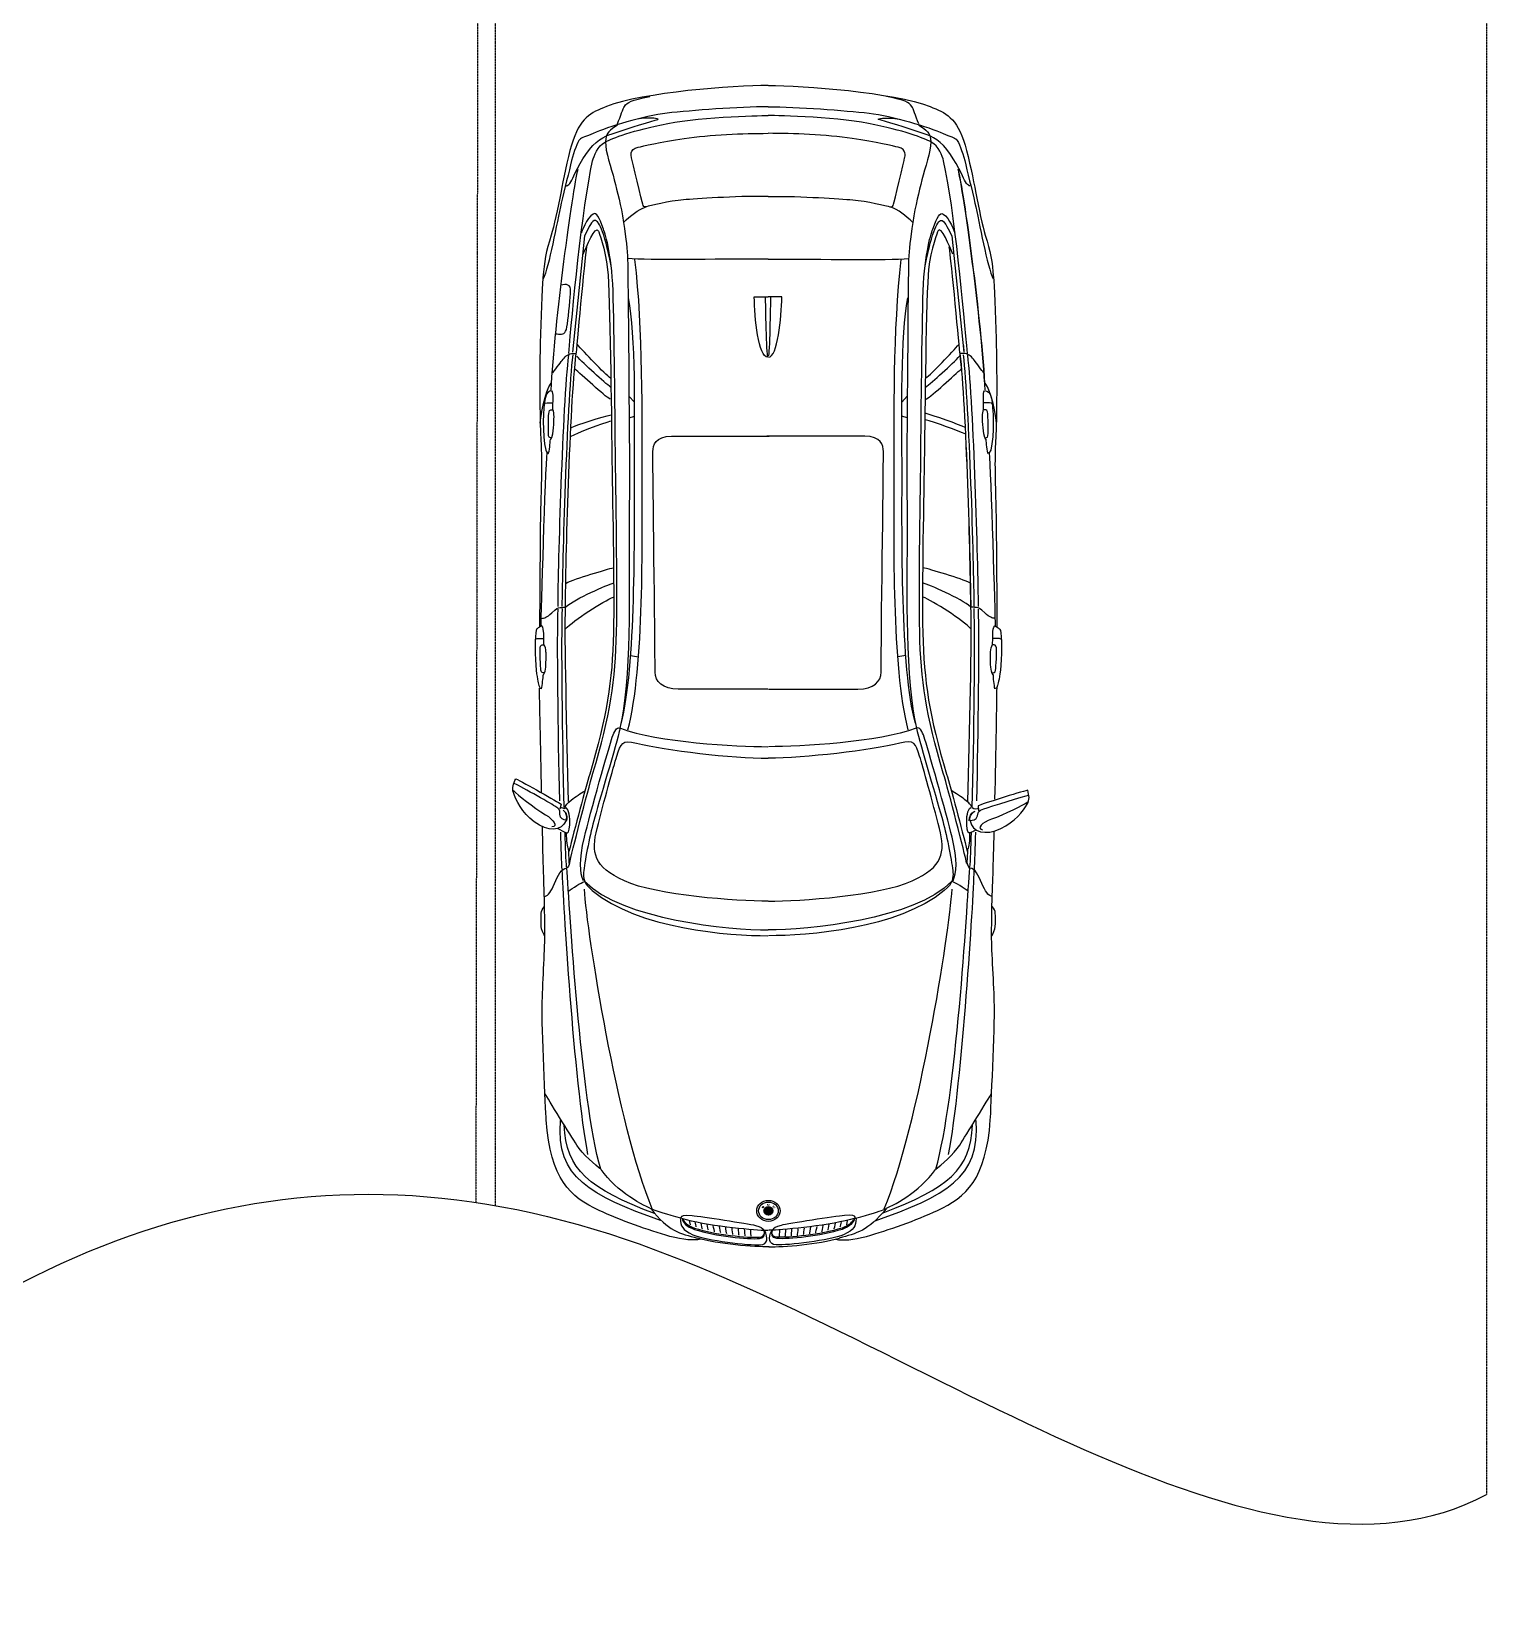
# Model space of a CAD drawing. Header units: millimetres. Extents: x -96513 to 442697, y -70111 to 173034.
# Drawn here: x 8068 to 11571, y -51524 to -47714 of the extents above; entities that cross this region are included whole.
import ezdxf

# ---------------------------------------------------------------- set-up
doc = ezdxf.new("R2010")
doc.units = ezdxf.units.MM
doc.linetypes.add('EXPOSED0', pattern=[6.35, 3.175, -0.79375, 0.396875, -0.79375, 0.396875, -0.79375])
doc.layers.add('NE', color=8, linetype='Continuous', plot=False)

# ---------------------------------------------------------------- blocks, each defined once
blk = doc.blocks.new('BMW 320 dessus')
at = {"linetype": 'ByBlock', "lineweight": -2}
h = blk.add_hatch(color=0, dxfattribs=at)
h.dxf.hatch_style = 2
edge = h.paths.add_edge_path(flags=16)
edge.add_spline(control_points=[(-2.0299, 0.0321), (-2.0468, 0.0321), (-2.0606, 0.0168), (-2.0606, -0.0021), (-2.0606, -0.021), (-2.0468, -0.0363), (-2.0299, -0.0363), (-2.013, -0.0363), (-1.9993, -0.021), (-1.9993, -0.0021), (-1.9993, 0.0168), (-2.013, 0.0321), (-2.0299, 0.0321)], knot_values=[0, 0, 0, 0, 1, 1, 1, 2, 2, 2, 3, 3, 3, 4, 4, 4, 4], degree=3, periodic=0)
edge = h.paths.add_edge_path()
edge.add_spline(control_points=[(-2.016, 0.0251), (-2.0141, 0.0232), (-2.0132, 0.0223), (-2.0114, 0.0204), (-2.0109, 0.0199), (-2.0107, 0.0192), (-2.0107, 0.0185), (-2.0108, 0.0173), (-2.0116, 0.0163), (-2.0127, 0.0162), (-2.0127, 0.0161), (-2.0127, 0.0161), (-2.0127, 0.016), (-2.0128, 0.0146), (-2.0138, 0.0136), (-2.015, 0.0137), (-2.0154, 0.0137), (-2.0159, 0.0139), (-2.0163, 0.0143), (-2.0181, 0.0161), (-2.019, 0.017), (-2.0208, 0.0189), (-2.0189, 0.0214), (-2.0179, 0.0226), (-2.016, 0.0251)], knot_values=[0, 0, 0, 0, 1, 1, 1, 2, 2, 2, 3, 3, 3, 4, 4, 4, 5, 5, 5, 6, 6, 6, 7, 7, 7, 8, 8, 8, 8], degree=3, periodic=0)
edge = h.paths.add_edge_path()
edge.add_spline(control_points=[(-2.0483, -0.0021), (-2.0483, 0.0092), (-2.0401, 0.0184), (-2.0299, 0.0184), (-2.0198, 0.0184), (-2.0115, 0.0092), (-2.0115, -0.0021), (-2.0115, -0.0134), (-2.0198, -0.0226), (-2.0299, -0.0226), (-2.0401, -0.0226), (-2.0483, -0.0134), (-2.0483, -0.0021)], knot_values=[0, 0, 0, 0, 1, 1, 1, 2, 2, 2, 3, 3, 3, 4, 4, 4, 4], degree=3, periodic=0)
edge = h.paths.add_edge_path()
edge.add_spline(control_points=[(-2.01, -0.0231), (-2.01, -0.0231), (-2.0144, -0.0198), (-2.0144, -0.0198), (-2.0144, -0.0198), (-2.0126, -0.0258), (-2.0126, -0.0258), (-2.0129, -0.026), (-2.0132, -0.0263), (-2.0135, -0.0266), (-2.0135, -0.0266), (-2.0183, -0.0232), (-2.0183, -0.0232), (-2.0183, -0.0232), (-2.0165, -0.0288), (-2.0165, -0.0288), (-2.017, -0.029), (-2.0176, -0.0294), (-2.0181, -0.0297), (-2.0181, -0.0297), (-2.0207, -0.0219), (-2.0207, -0.0219), (-2.0201, -0.0216), (-2.0195, -0.0212), (-2.0191, -0.0209), (-2.0191, -0.0209), (-2.0145, -0.0241), (-2.0145, -0.0241), (-2.0145, -0.0241), (-2.0162, -0.0184), (-2.0162, -0.0184), (-2.0157, -0.0179), (-2.0153, -0.0174), (-2.0149, -0.0169), (-2.0149, -0.0169), (-2.0088, -0.0215), (-2.0088, -0.0215), (-2.0091, -0.022), (-2.0096, -0.0225), (-2.01, -0.0231)], knot_values=[0, 0, 0, 0, 1, 1, 1, 2, 2, 2, 3, 3, 3, 4, 4, 4, 5, 5, 5, 6, 6, 6, 7, 7, 7, 8, 8, 8, 9, 9, 9, 10, 10, 10, 11, 11, 11, 12, 12, 12, 13, 13, 13, 13], degree=3, periodic=0)
edge = h.paths.add_edge_path()
edge.add_spline(control_points=[(-2.0029, -0.0073), (-2.0029, -0.0073), (-2.0104, -0.0073), (-2.0104, -0.0073), (-2.0103, -0.0066), (-2.0102, -0.0058), (-2.0101, -0.0052), (-2.0101, -0.0052), (-2.0041, -0.0052), (-2.0041, -0.0052), (-2.0041, -0.0052), (-2.0099, -0.0028), (-2.0099, -0.0028), (-2.0099, -0.0023), (-2.0099, -0.0018), (-2.0099, -0.0013), (-2.0099, -0.0013), (-2.0041, 0.001), (-2.0041, 0.001), (-2.0041, 0.001), (-2.0101, 0.001), (-2.0101, 0.001), (-2.0102, 0.0018), (-2.0103, 0.0025), (-2.0104, 0.0031), (-2.0104, 0.0031), (-2.0029, 0.0031), (-2.0029, 0.0031), (-2.0028, 0.0022), (-2.0027, 0.0012), (-2.0026, 0.0001), (-2.0026, 0.0001), (-2.0079, -0.0021), (-2.0079, -0.0021), (-2.0079, -0.0021), (-2.0026, -0.0043), (-2.0026, -0.0043), (-2.0027, -0.0052), (-2.0028, -0.0062), (-2.0029, -0.0073)], knot_values=[0, 0, 0, 0, 1, 1, 1, 2, 2, 2, 3, 3, 3, 4, 4, 4, 5, 5, 5, 6, 6, 6, 7, 7, 7, 8, 8, 8, 9, 9, 9, 10, 10, 10, 11, 11, 11, 12, 12, 12, 13, 13, 13, 13], degree=3, periodic=0)
at = {"color": 0, "linetype": 'ByBlock', "lineweight": -2}
for p, q in [((0.1312, 0.5345), (0.1258, 0.5037)), ((1.0566, 0.5406), (1.0632, 0.5193)), ((1.1178, 0.5196), (1.1404, 0.5409)), ((-2.068, 0.3062), (-2.0837, 0.303)), ((-2.1053, 0.0142), (-2.1053, -0.0015)), ((-2.1281, -0.0452), (-2.1053, -0.0463)), ((-2.1053, -0.0171), (-2.1053, -0.0031)), ((-2.068, -0.3091), (-2.0837, -0.3058)), ((0.1312, -0.5364), (0.1258, -0.5056)), ((1.0566, -0.5424), (1.0632, -0.5211)), ((1.1178, -0.5214), (1.1404, -0.5427)), ((1.3382, -0.7621), (1.3122, -0.7633))]:
    blk.add_line(p, q, dxfattribs=at)
for points, knots in [([(-0.5112, 0.7859), (-0.5523, 0.8039), (-0.5566, 0.8551), (-0.5155, 0.9099), (-0.4806, 0.9565), (-0.429, 0.9813), (-0.4023, 0.9906), (-0.3834, 0.9973), (-0.3677, 0.9906), (-0.3482, 0.9813), (-0.3627, 0.9517), (-0.4391, 0.8154), (-0.447, 0.8053), (-0.447, 0.8053), (-0.4661, 0.8097), (-0.4661, 0.8097)], [0, 0, 0, 0, 1, 1, 1, 2, 2, 2, 3, 3, 3, 4, 4, 4, 5, 5, 5, 5]), ([(-0.3944, 0.9906), (-0.4095, 0.9748), (-0.46, 0.9128), (-0.4881, 0.8659), (-0.5076, 0.8335), (-0.535, 0.8154), (-0.535, 0.8407)], [0, 0, 0, 0, 1, 1, 1, 2, 2, 2, 2]), ([(-0.5098, 0.7866), (-0.5069, 0.7931), (-0.5054, 0.8097), (-0.4859, 0.8097), (-0.4665, 0.8097), (-0.4679, 0.8097), (-0.455, 0.8291), (-0.442, 0.8486), (-0.3706, 0.9769), (-0.3663, 0.9885)], [0, 0, 0, 0, 1, 1, 1, 2, 2, 2, 3, 3, 3, 3]), ([(-2.1407, 0.261), (-2.145, 0.2902), (-2.1444, 0.3281), (-2.1291, 0.3814), (-2.1053, 0.4647), (-2.0664, 0.5749), (-2.0285, 0.6572), (-1.977, 0.7693), (-1.9059, 0.8464), (-1.6756, 0.863), (-1.6407, 0.8655), (-1.3079, 0.8803), (-1.2308, 0.8789), (-1.1536, 0.8774), (-1.0173, 0.8681), (-0.9589, 0.8681), (-0.9005, 0.8681), (-0.8082, 0.8702), (-0.8082, 0.8702)], [0, 0, 0, 0, 1, 1, 1, 2, 2, 2, 3, 3, 3, 4, 4, 4, 5, 5, 5, 6, 6, 6, 6]), ([(-1.8681, 0.6503), (-1.8516, 0.6705), (-1.8104, 0.721), (-1.7737, 0.744), (-1.7369, 0.7671), (-1.5927, 0.8572), (-1.5718, 0.8681)], [0, 0, 0, 0, 1, 1, 1, 2, 2, 2, 2]), ([(-0.9589, 0.8688), (-0.9532, 0.8724), (-0.9344, 0.8825), (-0.9236, 0.8825), (-0.9128, 0.8825), (-0.8804, 0.8832), (-0.871, 0.8825), (-0.8616, 0.8818), (-0.8537, 0.8774), (-0.8457, 0.8702)], [0, 0, 0, 0, 1, 1, 1, 2, 2, 2, 3, 3, 3, 3]), ([(-0.807, 0.8686), (-0.8012, 0.8535), (-0.7881, 0.8443), (-0.7556, 0.8306), (-0.7232, 0.8169), (-0.6978, 0.8033), (-0.6964, 0.7831)], [0, 0, 0, 0, 1, 1, 1, 2, 2, 2, 2]), ([(0.0018, 0.8809), (0.0149, 0.878), (0.0454, 0.8747), (0.0557, 0.875), (0.0557, 0.875), (0.0598, 0.8667), (0.0863, 0.865), (0.1127, 0.8631), (0.1355, 0.8634), (0.1456, 0.8639), (0.1556, 0.8644), (0.1671, 0.866), (0.1746, 0.8719), (0.1746, 0.8719), (0.209, 0.8724), (0.218, 0.8726), (0.2269, 0.8729), (0.2413, 0.8745), (0.2467, 0.8801), (0.2467, 0.8801), (0.2463, 0.8808), (0.2457, 0.882)], [0, 0, 0, 0, 1, 1, 1, 2, 2, 2, 3, 3, 3, 4, 4, 4, 5, 5, 5, 6, 6, 6, 7, 7, 7, 7]), ([(0.2457, 0.882), (0.2437, 0.8858), (0.2393, 0.8938), (0.2372, 0.8965), (0.2344, 0.9001), (0.2351, 0.9015), (0.2197, 0.9037), (0.1853, 0.9086), (0.0929, 0.9058), (0.0601, 0.9004), (0.0289, 0.8952), (0.0149, 0.8916), (0.0092, 0.8893), (0.0036, 0.887), (0.0031, 0.8857), (0.0031, 0.8819)], [0, 0, 0, 0, 1, 1, 1, 2, 2, 2, 3, 3, 3, 4, 4, 4, 5, 5, 5, 5]), ([(0.0637, 0.8716), (0.0642, 0.8757), (0.0634, 0.8821), (0.075, 0.8837), (0.0865, 0.8852), (0.1497, 0.8885), (0.1609, 0.8865), (0.1722, 0.8844), (0.1735, 0.8806), (0.173, 0.8734)], [0, 0, 0, 0, 1, 1, 1, 2, 2, 2, 3, 3, 3, 3]), ([(0.1936, 0.906), (0.1954, 0.9045), (0.1977, 0.9006), (0.1977, 0.8942), (0.1977, 0.8878), (0.1977, 0.8729), (0.1977, 0.8729)], [0, 0, 0, 0, 1, 1, 1, 2, 2, 2, 2]), ([(2.3498, -0.0007), (2.3498, 0.1341), (2.3238, 0.4866), (2.2678, 0.6285), (2.2438, 0.6891), (2.2265, 0.7318), (2.118, 0.7648), (2.0662, 0.7805), (1.9758, 0.7978), (1.9374, 0.8053), (1.8693, 0.8188), (1.8012, 0.8326), (1.7672, 0.8436), (1.7032, 0.8643), (1.6655, 0.8695), (1.6016, 0.8756), (1.5671, 0.8789), (1.4496, 0.8832), (1.356, 0.8859), (1.2625, 0.8886), (1.0386, 0.8886), (0.9786, 0.8843), (0.9186, 0.88), (0.8439, 0.8805), (0.7477, 0.8837), (0.6514, 0.887), (0.2854, 0.8886), (0.2421, 0.8886)], [0, 0, 0, 0, 1, 1, 1, 2, 2, 2, 3, 3, 3, 4, 4, 4, 5, 5, 5, 6, 6, 6, 7, 7, 7, 8, 8, 8, 9, 9, 9, 9]), ([(0.2751, 0.8827), (0.2783, 0.8686), (0.2789, 0.8616), (0.2972, 0.8416), (0.3156, 0.8216), (0.3167, 0.8183), (0.3178, 0.8091), (0.3189, 0.7999), (0.3194, 0.788), (0.3194, 0.788)], [0, 0, 0, 0, 1, 1, 1, 2, 2, 2, 3, 3, 3, 3]), ([(1.1612, 0.8446), (1.1594, 0.8489), (1.1593, 0.8619), (1.1323, 0.8674), (1.0992, 0.8743), (0.9908, 0.8795), (0.9306, 0.8645), (0.9249, 0.8625), (0.9209, 0.8593), (0.92, 0.8562)], [0, 0, 0, 0, 1, 1, 1, 2, 2, 2, 3, 3, 3, 3]), ([(1.1114, 0.8688), (1.1114, 0.8688), (1.115, 0.867), (1.115, 0.8594), (1.115, 0.8518), (1.1143, 0.8385), (1.1143, 0.8385)], [0, 0, 0, 0, 1, 1, 1, 2, 2, 2, 2]), ([(2.2669, -0.0007), (2.2669, 0.1118), (2.2527, 0.2974), (2.2423, 0.3922), (2.2316, 0.4834), (2.1886, 0.6244), (2.1634, 0.6799), (2.1514, 0.7062), (2.1462, 0.7266), (2.1408, 0.7313), (2.1288, 0.7419), (2.0942, 0.7545), (2.0574, 0.7644), (2.016, 0.7737), (1.9438, 0.7926), (1.8926, 0.8042), (1.8164, 0.8213), (1.6422, 0.8523), (1.597, 0.8753)], [0, 0, 0, 0, 1, 1, 1, 2, 2, 2, 3, 3, 3, 4, 4, 4, 5, 5, 5, 6, 6, 6, 6]), ([(-0.5415, 0.8176), (-0.5472, 0.8075), (-0.5552, 0.7938), (-0.558, 0.7866), (-0.5584, 0.7857), (-0.5587, 0.7848), (-0.5589, 0.7839)], [0, 0, 0, 0, 1, 1, 1, 2, 2, 2, 2]), ([(0.9159, 0.855), (0.926, 0.8507), (0.9597, 0.8471), (0.9719, 0.8468), (0.9719, 0.8468), (0.9799, 0.8363), (1.017, 0.8345), (1.0541, 0.8327), (1.0732, 0.8302), (1.0887, 0.837), (1.0887, 0.837), (1.1259, 0.8363), (1.1363, 0.8363), (1.1468, 0.8363), (1.1576, 0.836), (1.1619, 0.8407)], [0, 0, 0, 0, 1, 1, 1, 2, 2, 2, 3, 3, 3, 4, 4, 4, 5, 5, 5, 5]), ([(0.9788, 0.8446), (0.9799, 0.85), (0.9795, 0.854), (0.9964, 0.8544), (1.0134, 0.8547), (1.0595, 0.8544), (1.0718, 0.8533), (1.084, 0.8522), (1.088, 0.8493), (1.088, 0.8389)], [0, 0, 0, 0, 1, 1, 1, 2, 2, 2, 3, 3, 3, 3]), ([(1.2315, 0.8378), (1.2396, 0.8313), (1.2699, 0.8084), (1.2798, 0.801), (1.2928, 0.7913), (1.3052, 0.7794), (1.3063, 0.7648), (1.3074, 0.7502), (1.3065, 0.7462), (1.3065, 0.7462)], [0, 0, 0, 0, 1, 1, 1, 2, 2, 2, 3, 3, 3, 3]), ([(1.3836, 0.8248), (1.3836, 0.8248), (1.3826, 0.8169), (1.3822, 0.8082), (1.3815, 0.7938), (1.3872, 0.7851), (1.4218, 0.7801), (1.4565, 0.7751), (1.5315, 0.7691), (1.548, 0.7678), (1.5769, 0.7657), (1.5783, 0.7859), (1.5725, 0.8053)], [0, 0, 0, 0, 1, 1, 1, 2, 2, 2, 3, 3, 3, 4, 4, 4, 4]), ([(-0.6767, 0.7718), (-0.6421, 0.7653), (-0.3945, 0.7013), (-0.3262, 0.681), (-0.1013, 0.6139), (0.035, 0.5934), (0.2232, 0.589), (0.4113, 0.5847), (0.7684, 0.5924), (0.9326, 0.5937), (1.0343, 0.5946), (1.3202, 0.5972), (1.5213, 0.6018), (1.681, 0.6054), (1.7672, 0.6312), (1.7914, 0.64), (1.8389, 0.6573), (1.8573, 0.667), (1.8495, 0.6804), (1.8351, 0.7052), (1.7769, 0.7262), (1.7769, 0.7262)], [0, 0, 0, 0, 1, 1, 1, 2, 2, 2, 3, 3, 3, 4, 4, 4, 5, 5, 5, 6, 6, 6, 7, 7, 7, 7]), ([(1.694, 0.7187), (1.7178, 0.7071), (1.8122, 0.6707), (1.7831, 0.6599), (1.7831, 0.6599), (1.7156, 0.6324), (1.6334, 0.6238), (1.5391, 0.6138), (1.057, 0.6093), (0.9229, 0.6075), (0.7553, 0.6054), (0.4074, 0.597), (0.2192, 0.6013), (0.031, 0.6056), (-0.1053, 0.6265), (-0.3302, 0.6936), (-0.3821, 0.709), (-0.545, 0.753), (-0.6318, 0.7745)], [0, 0, 0, 0, 1, 1, 1, 2, 2, 2, 3, 3, 3, 4, 4, 4, 5, 5, 5, 6, 6, 6, 6]), ([(-0.5589, 0.7839), (-0.5602, 0.778), (-0.556, 0.7735), (-0.5278, 0.7715), (-0.4982, 0.7693), (-0.4672, 0.7743), (-0.46, 0.7866)], [0, 0, 0, 0, 1, 1, 1, 2, 2, 2, 2]), ([(-0.4614, 0.7895), (-0.4542, 0.7895), (-0.442, 0.7793), (-0.4297, 0.7642), (-0.4209, 0.7534), (-0.4029, 0.7251), (-0.3965, 0.7138)], [0, 0, 0, 0, 1, 1, 1, 2, 2, 2, 2]), ([(0.3216, 0.788), (0.4816, 0.7873), (1.112, 0.7713), (1.305, 0.7462), (1.3168, 0.7447), (1.6741, 0.712), (1.7219, 0.7044)], [0, 0, 0, 0, 1, 1, 1, 2, 2, 2, 2]), ([(1.3068, 0.7751), (1.4572, 0.7621), (1.8747, 0.724), (2.0564, 0.6822), (2.0753, 0.6778), (2.1142, 0.6622), (2.1299, 0.634), (2.1455, 0.6059), (2.1753, 0.5264), (2.2023, 0.3896), (2.2294, 0.2528), (2.2332, -0.0005), (2.2332, -0.0005)], [0, 0, 0, 0, 1, 1, 1, 2, 2, 2, 3, 3, 3, 4, 4, 4, 4]), ([(1.6482, 0.61), (1.7891, 0.6387), (1.829, 0.6598), (1.8249, 0.6768), (1.8162, 0.6892), (1.7885, 0.7011), (1.765, 0.7142), (1.765, 0.7142), (1.3122, 0.7605), (1.3122, 0.7605)], [0, 0, 0, 0, 1, 1, 1, 2, 2, 2, 3, 3, 3, 3]), ([(1.9617, 0.7859), (1.9543, 0.7837), (1.9674, 0.7685), (1.9888, 0.7598), (2.0389, 0.7394), (2.0982, 0.6995), (2.116, 0.6816), (2.1515, 0.6462), (2.1592, 0.6145), (2.17, 0.5826), (2.1809, 0.5507), (2.2136, 0.4465), (2.218, 0.4287), (2.218, 0.4287), (2.219, 0.4256), (2.2194, 0.4272), (2.2216, 0.4352), (2.2274, 0.4631), (2.219, 0.509)], [0, 0, 0, 0, 1, 1, 1, 2, 2, 2, 3, 3, 3, 4, 4, 4, 5, 5, 5, 6, 6, 6, 6]), ([(-0.1514, 0.5753), (-0.2127, 0.589), (-0.447, 0.6604), (-0.5119, 0.6777), (-0.5768, 0.695), (-0.6763, 0.7145), (-0.7124, 0.7174), (-0.7312, 0.7189), (-0.7564, 0.7178), (-0.783, 0.6835), (-0.933, 0.5058), (-0.96, 0.1478), (-0.9589, -0.0004)], [0, 0, 0, 0, 1, 1, 1, 2, 2, 2, 3, 3, 3, 4, 4, 4, 4]), ([(-0.8246, -0.0014), (-0.8246, 0.1219), (-0.8032, 0.4322), (-0.7459, 0.5588), (-0.6914, 0.6791), (-0.6345, 0.6885), (-0.5415, 0.6647), (-0.4401, 0.6388), (-0.302, 0.6013), (-0.2603, 0.5879), (-0.2094, 0.5717), (-0.1965, 0.5685), (-0.2094, 0.5112), (-0.2386, 0.3976), (-0.268, 0.1404), (-0.268, -0.0013)], [0, 0, 0, 0, 1, 1, 1, 2, 2, 2, 3, 3, 3, 4, 4, 4, 5, 5, 5, 5]), ([(-0.7455, 0.7181), (-0.7131, 0.7318), (-0.6662, 0.7361), (-0.5761, 0.7145), (-0.4859, 0.6929), (-0.2213, 0.6172), (-0.1867, 0.6056), (-0.1615, 0.5977), (-0.1485, 0.5883), (-0.1507, 0.5768)], [0, 0, 0, 0, 1, 1, 1, 2, 2, 2, 3, 3, 3, 3]), ([(-2.0585, 0.3388), (-2.0433, 0.3951), (-2.0325, 0.4304), (-2.026, 0.4455), (-2.0109, 0.4809), (-1.9576, 0.5885), (-1.8688, 0.6496)], [0, 0, 0, 0, 1, 1, 1, 2, 2, 2, 2]), ([(2.1953, 0.5858), (2.1758, 0.6152), (2.1693, 0.63), (2.1304, 0.6319), (2.0915, 0.6337), (2.0308, 0.6093), (1.9826, 0.598), (1.9345, 0.5867), (1.8864, 0.572), (1.8172, 0.562), (1.748, 0.5519), (1.7142, 0.5478), (1.6715, 0.5459), (1.6288, 0.5441), (0.9086, 0.539), (0.9086, 0.539), (0.9086, 0.539), (0.5647, 0.54), (0.5647, 0.54), (0.4089, 0.54), (0.0252, 0.5316), (-0.1507, 0.5768)], [0, 0, 0, 0, 1, 1, 1, 2, 2, 2, 3, 3, 3, 4, 4, 4, 5, 5, 5, 6, 6, 6, 7, 7, 7, 7]), ([(-0.1322, 0.5715), (0.075, 0.5131), (0.6193, 0.5196), (0.8313, 0.5196), (1.0884, 0.5196), (1.3739, 0.5127), (1.5231, 0.5426)], [0, 0, 0, 0, 1, 1, 1, 2, 2, 2, 2]), ([(2.2001, 0.5855), (2.2325, 0.5733), (2.261, 0.5634), (2.2679, 0.5587), (2.2873, 0.5454), (2.2901, 0.5359), (2.3071, 0.4596)], [0, 0, 0, 0, 1, 1, 1, 2, 2, 2, 2]), ([(-0.1578, 0.5448), (0.0852, 0.4805), (0.5936, 0.4897), (0.8056, 0.4897), (1.0627, 0.4897), (1.4019, 0.4854), (1.6727, 0.5174)], [0, 0, 0, 0, 1, 1, 1, 2, 2, 2, 2]), ([(1.9185, -0.0005), (1.9193, 0.1366), (1.9091, 0.2753), (1.9047, 0.3287), (1.9004, 0.3821), (1.8817, 0.4627), (1.8781, 0.4727), (1.8745, 0.4828), (1.8818, 0.485), (1.8875, 0.4872), (1.8933, 0.4893), (2.0607, 0.529), (2.0679, 0.5305), (2.0751, 0.5319), (2.1011, 0.5406), (2.1097, 0.5052), (2.1139, 0.4884), (2.13, 0.4187), (2.1436, 0.3263), (2.1588, 0.2239), (2.1638, 0.0961), (2.1638, -0.0005)], [0, 0, 0, 0, 1, 1, 1, 2, 2, 2, 3, 3, 3, 4, 4, 4, 5, 5, 5, 6, 6, 6, 7, 7, 7, 7]), ([(0, 0), (0, 0.0458), (0, 0.2883), (0, 0.3489), (0, 0.4095), (0.0303, 0.4391), (0.0671, 0.4391), (0.212, 0.4391), (0.8189, 0.4477), (0.9254, 0.4477), (0.9503, 0.4477), (0.9849, 0.4386), (0.9849, 0.3751), (0.9849, 0.3115), (0.9849, -0.0054), (0.9849, -0.0054)], [0, 0, 0, 0, 1, 1, 1, 2, 2, 2, 3, 3, 3, 4, 4, 4, 5, 5, 5, 5]), ([(-2.0599, 0.3403), (-2.0886, 0.3392), (-2.1046, 0.3345), (-2.1227, 0.292), (-2.1454, 0.2382), (-2.1645, 0.075), (-2.1623, 0.0288), (-2.1609, -0.0001), (-2.136, -0.0009), (-2.1064, 0.0121)], [0, 0, 0, 0, 1, 1, 1, 2, 2, 2, 3, 3, 3, 3]), ([(-2.06, 0.3341), (-2.074, 0.331), (-2.0918, 0.317), (-2.1021, 0.2857), (-2.1291, 0.2031), (-2.1405, 0.0786), (-2.1378, 0.0321), (-2.1365, 0.0104), (-2.1167, 0.0115), (-2.107, 0.0148)], [0, 0, 0, 0, 1, 1, 1, 2, 2, 2, 3, 3, 3, 3]), ([(-2.0631, 0.331), (-2.0753, 0.3249), (-2.0884, 0.3109), (-2.0967, 0.2857), (-2.1237, 0.2031), (-2.1351, 0.0786), (-2.1324, 0.0321), (-2.1317, 0.0205), (-2.1257, 0.0154), (-2.1189, 0.0137)], [0, 0, 0, 0, 1, 1, 1, 2, 2, 2, 3, 3, 3, 3]), ([(-2.0561, 0.3381), (-2.048, 0.3322), (-2.0448, 0.3322), (-2.048, 0.2954), (-2.0513, 0.2586), (-2.0794, 0.0774), (-2.0864, 0.0488), (-2.0918, 0.0266), (-2.0978, 0.0207), (-2.1053, 0.0142)], [0, 0, 0, 0, 1, 1, 1, 2, 2, 2, 3, 3, 3, 3]), ([(-2.0299, 0.0435), (-2.0525, 0.0435), (-2.0708, 0.0231), (-2.0708, -0.0021), (-2.0708, -0.0273), (-2.0525, -0.0477), (-2.0299, -0.0477), (-2.0074, -0.0477), (-1.9891, -0.0273), (-1.9891, -0.0021), (-1.9891, 0.0231), (-2.0074, 0.0435), (-2.0299, 0.0435)], [0, 0, 0, 0, 1, 1, 1, 2, 2, 2, 3, 3, 3, 4, 4, 4, 4]), ([(-2.0299, 0.036), (-2.0488, 0.036), (-2.0641, 0.019), (-2.0641, -0.0021), (-2.0641, -0.0231), (-2.0488, -0.0402), (-2.0299, -0.0402), (-2.0111, -0.0402), (-1.9958, -0.0231), (-1.9958, -0.0021), (-1.9958, 0.019), (-2.0111, 0.036), (-2.0299, 0.036)], [0, 0, 0, 0, 1, 1, 1, 2, 2, 2, 3, 3, 3, 4, 4, 4, 4]), ([(0, -0.0019), (0, -0.0477), (0, -0.2901), (0, -0.3507), (0, -0.4113), (0.0303, -0.4409), (0.0671, -0.4409), (0.212, -0.4409), (0.8189, -0.4496), (0.9254, -0.4496), (0.9503, -0.4496), (0.9849, -0.4405), (0.9849, -0.3769), (0.9849, -0.3134), (0.9849, 0.0036), (0.9849, 0.0036)], [0, 0, 0, 0, 1, 1, 1, 2, 2, 2, 3, 3, 3, 4, 4, 4, 5, 5, 5, 5]), ([(1.2928, 0.0008), (1.2928, 0.0367), (1.4441, 0.0528), (1.5275, 0.0528), (1.5275, 0.0528), (1.5275, -0.0005), (1.5275, -0.0005)], [0, 0, 0, 0, 1, 1, 1, 2, 2, 2, 2]), ([(1.5275, 0.0103), (1.5275, 0.0103), (1.325, 0.0075), (1.2991, 0.0022), (1.2991, 0.0022), (1.2991, -0.0035), (1.2991, -0.0035), (1.325, -0.0088), (1.526, -0.0114), (1.526, -0.0114)], [0, 0, 0, 0, 1, 1, 1, 2, 2, 2, 3, 3, 3, 3]), ([(-2.0599, -0.3432), (-2.0886, -0.3421), (-2.1046, -0.3374), (-2.1227, -0.2949), (-2.1454, -0.2411), (-2.1645, -0.0779), (-2.1623, -0.0317), (-2.1609, -0.0028), (-2.136, -0.0019), (-2.1064, -0.0149)], [0, 0, 0, 0, 1, 1, 1, 2, 2, 2, 3, 3, 3, 3]), ([(-2.06, -0.337), (-2.074, -0.3339), (-2.0918, -0.3199), (-2.1021, -0.2886), (-2.1291, -0.206), (-2.1405, -0.0814), (-2.1378, -0.0349), (-2.1365, -0.0132), (-2.1167, -0.0144), (-2.107, -0.0176)], [0, 0, 0, 0, 1, 1, 1, 2, 2, 2, 3, 3, 3, 3]), ([(-2.0631, -0.3339), (-2.0753, -0.3278), (-2.0884, -0.3138), (-2.0967, -0.2886), (-2.1237, -0.206), (-2.1351, -0.0814), (-2.1324, -0.0349), (-2.1317, -0.0234), (-2.1257, -0.0183), (-2.1189, -0.0166)], [0, 0, 0, 0, 1, 1, 1, 2, 2, 2, 3, 3, 3, 3]), ([(-2.0561, -0.341), (-2.048, -0.335), (-2.0448, -0.335), (-2.048, -0.2983), (-2.0513, -0.2615), (-2.0794, -0.0802), (-2.0864, -0.0517), (-2.0918, -0.0295), (-2.0978, -0.0236), (-2.1053, -0.0171)], [0, 0, 0, 0, 1, 1, 1, 2, 2, 2, 3, 3, 3, 3]), ([(-0.1514, -0.5782), (-0.2127, -0.5919), (-0.447, -0.6633), (-0.5119, -0.6806), (-0.5768, -0.6979), (-0.6763, -0.7174), (-0.7124, -0.7203), (-0.7312, -0.7218), (-0.7564, -0.7207), (-0.783, -0.6864), (-0.933, -0.5086), (-0.96, -0.1507), (-0.9589, -0.0025)], [0, 0, 0, 0, 1, 1, 1, 2, 2, 2, 3, 3, 3, 4, 4, 4, 4]), ([(-0.8246, -0.0022), (-0.8246, -0.1255), (-0.8032, -0.4351), (-0.7459, -0.5616), (-0.6914, -0.6819), (-0.6345, -0.6914), (-0.5415, -0.6676), (-0.4401, -0.6417), (-0.302, -0.6042), (-0.2603, -0.5908), (-0.2094, -0.5746), (-0.1965, -0.5714), (-0.2094, -0.5141), (-0.2386, -0.4005), (-0.2678, -0.1431), (-0.2678, -0.0015)], [0, 0, 0, 0, 1, 1, 1, 2, 2, 2, 3, 3, 3, 4, 4, 4, 5, 5, 5, 5]), ([(2.3498, -0.0021), (2.3498, -0.137), (2.3238, -0.4895), (2.2678, -0.6314), (2.2438, -0.692), (2.2265, -0.7347), (2.118, -0.7677), (2.0662, -0.7834), (1.9758, -0.8007), (1.9374, -0.8082), (1.8693, -0.8216), (1.8012, -0.8354), (1.7672, -0.8464), (1.7032, -0.8672), (1.6655, -0.8724), (1.6016, -0.8785), (1.5671, -0.8818), (1.4496, -0.8861), (1.356, -0.8888), (1.2625, -0.8915), (1.0386, -0.8915), (0.9786, -0.8872), (0.9186, -0.8829), (0.8439, -0.8834), (0.7477, -0.8866), (0.6514, -0.8899), (0.2854, -0.8915), (0.2421, -0.8915)], [0, 0, 0, 0, 1, 1, 1, 2, 2, 2, 3, 3, 3, 4, 4, 4, 5, 5, 5, 6, 6, 6, 7, 7, 7, 8, 8, 8, 9, 9, 9, 9]), ([(1.2928, -0.0019), (1.2928, -0.0378), (1.4441, -0.0539), (1.5275, -0.0539), (1.5275, -0.0539), (1.5275, -0.0005), (1.5275, -0.0005)], [0, 0, 0, 0, 1, 1, 1, 2, 2, 2, 2]), ([(1.3068, -0.7769), (1.4572, -0.7639), (1.8747, -0.7259), (2.0564, -0.684), (2.0753, -0.6797), (2.1142, -0.664), (2.1299, -0.6359), (2.1455, -0.6078), (2.1753, -0.5283), (2.2023, -0.3915), (2.2294, -0.2546), (2.2332, -0.0013), (2.2332, -0.0013)], [0, 0, 0, 0, 1, 1, 1, 2, 2, 2, 3, 3, 3, 4, 4, 4, 4]), ([(2.2669, -0.0011), (2.2669, -0.1137), (2.2527, -0.2993), (2.2423, -0.3941), (2.2316, -0.4853), (2.1886, -0.6262), (2.1634, -0.6817), (2.1514, -0.708), (2.1462, -0.7284), (2.1408, -0.7332), (2.1288, -0.7438), (2.0942, -0.7563), (2.0574, -0.7663), (2.016, -0.7756), (1.9438, -0.7945), (1.8926, -0.806), (1.8164, -0.8232), (1.6422, -0.8541), (1.597, -0.8771)], [0, 0, 0, 0, 1, 1, 1, 2, 2, 2, 3, 3, 3, 4, 4, 4, 5, 5, 5, 6, 6, 6, 6]), ([(1.9185, -0.0013), (1.9193, -0.1384), (1.9091, -0.2772), (1.9047, -0.3306), (1.9004, -0.384), (1.8817, -0.4645), (1.8781, -0.4746), (1.8745, -0.4847), (1.8818, -0.4868), (1.8875, -0.489), (1.8933, -0.4912), (2.0607, -0.5309), (2.0679, -0.5323), (2.0751, -0.5337), (2.1011, -0.5424), (2.1097, -0.507), (2.1139, -0.4902), (2.13, -0.4205), (2.1436, -0.3281), (2.1588, -0.2257), (2.1638, -0.0979), (2.1638, -0.0013)], [0, 0, 0, 0, 1, 1, 1, 2, 2, 2, 3, 3, 3, 4, 4, 4, 5, 5, 5, 6, 6, 6, 7, 7, 7, 7]), ([(-2.1407, -0.2639), (-2.145, -0.2931), (-2.1444, -0.331), (-2.1291, -0.3843), (-2.1053, -0.4676), (-2.0664, -0.5778), (-2.0285, -0.6601), (-1.977, -0.7722), (-1.9059, -0.8493), (-1.6756, -0.8659), (-1.6407, -0.8684), (-1.3079, -0.8832), (-1.2308, -0.8818), (-1.1536, -0.8803), (-1.0173, -0.8709), (-0.9589, -0.8709), (-0.9005, -0.8709), (-0.8082, -0.8731), (-0.8082, -0.8731)], [0, 0, 0, 0, 1, 1, 1, 2, 2, 2, 3, 3, 3, 4, 4, 4, 5, 5, 5, 6, 6, 6, 6]), ([(-2.0585, -0.3417), (-2.0433, -0.398), (-2.0325, -0.4333), (-2.026, -0.4484), (-2.0109, -0.4838), (-1.9576, -0.5914), (-1.8688, -0.6525)], [0, 0, 0, 0, 1, 1, 1, 2, 2, 2, 2]), ([(1.9617, -0.7877), (1.9543, -0.7855), (1.9674, -0.7704), (1.9888, -0.7617), (2.0389, -0.7412), (2.0982, -0.7014), (2.116, -0.6835), (2.1515, -0.648), (2.1592, -0.6163), (2.17, -0.5845), (2.1809, -0.5525), (2.2136, -0.4483), (2.218, -0.4305), (2.218, -0.4305), (2.219, -0.4275), (2.2194, -0.4291), (2.2216, -0.4371), (2.2274, -0.465), (2.219, -0.5108)], [0, 0, 0, 0, 1, 1, 1, 2, 2, 2, 3, 3, 3, 4, 4, 4, 5, 5, 5, 6, 6, 6, 6]), ([(-0.1578, -0.5467), (0.0852, -0.4824), (0.5936, -0.4915), (0.8056, -0.4915), (1.0627, -0.4915), (1.4019, -0.4872), (1.6727, -0.5192)], [0, 0, 0, 0, 1, 1, 1, 2, 2, 2, 2]), ([(2.2001, -0.5874), (2.2325, -0.5751), (2.261, -0.5653), (2.2679, -0.5605), (2.2873, -0.5473), (2.2901, -0.5378), (2.3071, -0.4615)], [0, 0, 0, 0, 1, 1, 1, 2, 2, 2, 2]), ([(2.1953, -0.5876), (2.1758, -0.6171), (2.1693, -0.6318), (2.1304, -0.6337), (2.0915, -0.6356), (2.0308, -0.6111), (1.9826, -0.5998), (1.9345, -0.5885), (1.8864, -0.5738), (1.8172, -0.5638), (1.748, -0.5538), (1.7142, -0.5497), (1.6715, -0.5478), (1.6288, -0.5459), (0.9086, -0.5409), (0.9086, -0.5409), (0.9086, -0.5409), (0.5647, -0.5418), (0.5647, -0.5418), (0.4089, -0.5418), (0.0252, -0.5334), (-0.1507, -0.5786)], [0, 0, 0, 0, 1, 1, 1, 2, 2, 2, 3, 3, 3, 4, 4, 4, 5, 5, 5, 6, 6, 6, 7, 7, 7, 7]), ([(-0.1322, -0.5741), (0.075, -0.5157), (0.6193, -0.5222), (0.8313, -0.5222), (1.0884, -0.5222), (1.3739, -0.5153), (1.5231, -0.5452)], [0, 0, 0, 0, 1, 1, 1, 2, 2, 2, 2]), ([(-0.7455, -0.721), (-0.7131, -0.7347), (-0.6662, -0.739), (-0.5761, -0.7174), (-0.4859, -0.6958), (-0.2213, -0.62), (-0.1867, -0.6085), (-0.1615, -0.6006), (-0.1485, -0.5912), (-0.1507, -0.5797)], [0, 0, 0, 0, 1, 1, 1, 2, 2, 2, 3, 3, 3, 3]), ([(-0.6767, -0.7737), (-0.6421, -0.7672), (-0.3945, -0.7031), (-0.3262, -0.6828), (-0.1013, -0.6157), (0.035, -0.5952), (0.2232, -0.5909), (0.4113, -0.5866), (0.7684, -0.5943), (0.9326, -0.5956), (1.0343, -0.5964), (1.3202, -0.5991), (1.5213, -0.6036), (1.681, -0.6072), (1.7672, -0.633), (1.7914, -0.6418), (1.8389, -0.6591), (1.8573, -0.6689), (1.8495, -0.6823), (1.8351, -0.707), (1.7769, -0.728), (1.7769, -0.728)], [0, 0, 0, 0, 1, 1, 1, 2, 2, 2, 3, 3, 3, 4, 4, 4, 5, 5, 5, 6, 6, 6, 7, 7, 7, 7]), ([(1.694, -0.7205), (1.7178, -0.709), (1.8122, -0.6726), (1.7831, -0.6618), (1.7831, -0.6618), (1.7156, -0.6343), (1.6334, -0.6256), (1.5391, -0.6157), (1.057, -0.6111), (0.9229, -0.6094), (0.7553, -0.6072), (0.4074, -0.5988), (0.2192, -0.6031), (0.031, -0.6075), (-0.1053, -0.6284), (-0.3302, -0.6954), (-0.3821, -0.7109), (-0.545, -0.7549), (-0.6318, -0.7764)], [0, 0, 0, 0, 1, 1, 1, 2, 2, 2, 3, 3, 3, 4, 4, 4, 5, 5, 5, 6, 6, 6, 6]), ([(1.6482, -0.6118), (1.7891, -0.6406), (1.829, -0.6616), (1.8249, -0.6786), (1.8162, -0.691), (1.7885, -0.7029), (1.765, -0.7161), (1.765, -0.7161), (1.3122, -0.7623), (1.3122, -0.7623)], [0, 0, 0, 0, 1, 1, 1, 2, 2, 2, 3, 3, 3, 3]), ([(-1.8681, -0.6532), (-1.8516, -0.6734), (-1.8104, -0.7239), (-1.7737, -0.7469), (-1.7369, -0.77), (-1.5927, -0.8601), (-1.5718, -0.8709)], [0, 0, 0, 0, 1, 1, 1, 2, 2, 2, 2]), ([(-0.4607, -0.7939), (-0.4492, -0.7917), (-0.442, -0.7822), (-0.4297, -0.7671), (-0.4209, -0.7563), (-0.4022, -0.7273), (-0.3958, -0.716)], [0, 0, 0, 0, 1, 1, 1, 2, 2, 2, 2]), ([(0.3216, -0.7899), (0.4816, -0.7892), (1.112, -0.7731), (1.305, -0.748), (1.3168, -0.7465), (1.6741, -0.7138), (1.7219, -0.7063)], [0, 0, 0, 0, 1, 1, 1, 2, 2, 2, 2]), ([(-0.807, -0.8715), (-0.8012, -0.8563), (-0.7881, -0.8472), (-0.7556, -0.8334), (-0.7232, -0.8198), (-0.6978, -0.8062), (-0.6964, -0.786)], [0, 0, 0, 0, 1, 1, 1, 2, 2, 2, 2]), ([(-0.512, -0.7869), (-0.556, -0.7961), (-0.5707, -0.8453), (-0.5417, -0.9074), (-0.5171, -0.9602), (-0.4717, -0.9951), (-0.4476, -1.0097), (-0.4304, -1.0201), (-0.4137, -1.0168), (-0.3927, -1.0116), (-0.4007, -0.9797), (-0.4476, -0.8307), (-0.4532, -0.8192), (-0.4532, -0.8192), (-0.4728, -0.8195), (-0.4728, -0.8195)], [0, 0, 0, 0, 1, 1, 1, 2, 2, 2, 3, 3, 3, 4, 4, 4, 5, 5, 5, 5]), ([(-0.5591, -0.786), (-0.5598, -0.7805), (-0.5546, -0.7763), (-0.5278, -0.7743), (-0.4982, -0.7722), (-0.4672, -0.7772), (-0.46, -0.7895)], [0, 0, 0, 0, 1, 1, 1, 2, 2, 2, 2]), ([(-0.549, -0.8073), (-0.5528, -0.8005), (-0.5563, -0.7938), (-0.558, -0.7895), (-0.5585, -0.7883), (-0.5589, -0.7871), (-0.5591, -0.786)], [0, 0, 0, 0, 1, 1, 1, 2, 2, 2, 2]), ([(-0.5108, -0.7879), (-0.5093, -0.7949), (-0.5113, -0.8114), (-0.4922, -0.8154), (-0.4732, -0.8194), (-0.4746, -0.8191), (-0.4659, -0.8408), (-0.4572, -0.8626), (-0.4137, -1.0028), (-0.4118, -1.015)], [0, 0, 0, 0, 1, 1, 1, 2, 2, 2, 3, 3, 3, 3]), ([(0.2751, -0.8856), (0.2783, -0.8715), (0.2789, -0.8645), (0.2972, -0.8445), (0.3156, -0.8244), (0.3167, -0.8212), (0.3178, -0.812), (0.3189, -0.8028), (0.3194, -0.7909), (0.3194, -0.7909)], [0, 0, 0, 0, 1, 1, 1, 2, 2, 2, 3, 3, 3, 3]), ([(1.2315, -0.8407), (1.2396, -0.8342), (1.2699, -0.8113), (1.2798, -0.8039), (1.2928, -0.7942), (1.3052, -0.7823), (1.3063, -0.7677), (1.3074, -0.7531), (1.3065, -0.7491), (1.3065, -0.7491)], [0, 0, 0, 0, 1, 1, 1, 2, 2, 2, 3, 3, 3, 3]), ([(-0.4398, -1.0113), (-0.4513, -0.9927), (-0.488, -0.9216), (-0.5059, -0.87), (-0.5183, -0.8343), (-0.5414, -0.811), (-0.5466, -0.8357)], [0, 0, 0, 0, 1, 1, 1, 2, 2, 2, 2]), ([(0.9159, -0.8579), (0.926, -0.8536), (0.9597, -0.85), (0.9719, -0.8497), (0.9719, -0.8497), (0.9799, -0.8392), (1.017, -0.8374), (1.0541, -0.8356), (1.0732, -0.8331), (1.0887, -0.8399), (1.0887, -0.8399), (1.1259, -0.8392), (1.1363, -0.8392), (1.1468, -0.8392), (1.1576, -0.8389), (1.1619, -0.8436)], [0, 0, 0, 0, 1, 1, 1, 2, 2, 2, 3, 3, 3, 4, 4, 4, 5, 5, 5, 5]), ([(1.1612, -0.8475), (1.1594, -0.8518), (1.1593, -0.8647), (1.1323, -0.8703), (1.0992, -0.8772), (0.9908, -0.8824), (0.9306, -0.8674), (0.9249, -0.8654), (0.9209, -0.8622), (0.92, -0.8591)], [0, 0, 0, 0, 1, 1, 1, 2, 2, 2, 3, 3, 3, 3]), ([(0.9788, -0.8475), (0.9799, -0.8529), (0.9795, -0.8569), (0.9964, -0.8572), (1.0134, -0.8576), (1.0595, -0.8572), (1.0718, -0.8562), (1.084, -0.8551), (1.088, -0.8522), (1.088, -0.8417)], [0, 0, 0, 0, 1, 1, 1, 2, 2, 2, 3, 3, 3, 3]), ([(1.1114, -0.8717), (1.1114, -0.8717), (1.115, -0.8699), (1.115, -0.8623), (1.115, -0.8547), (1.1143, -0.8414), (1.1143, -0.8414)], [0, 0, 0, 0, 1, 1, 1, 2, 2, 2, 2]), ([(-0.9589, -0.8717), (-0.9532, -0.8753), (-0.9344, -0.8854), (-0.9236, -0.8854), (-0.9128, -0.8854), (-0.8804, -0.8861), (-0.871, -0.8854), (-0.8616, -0.8847), (-0.8537, -0.8803), (-0.8457, -0.8731)], [0, 0, 0, 0, 1, 1, 1, 2, 2, 2, 3, 3, 3, 3]), ([(0.0018, -0.8837), (0.0149, -0.8809), (0.0454, -0.8776), (0.0557, -0.8778), (0.0557, -0.8778), (0.0598, -0.8696), (0.0863, -0.8678), (0.1127, -0.866), (0.1355, -0.8663), (0.1456, -0.8668), (0.1556, -0.8673), (0.1671, -0.8689), (0.1746, -0.8748), (0.1746, -0.8748), (0.209, -0.8753), (0.218, -0.8755), (0.2269, -0.8758), (0.2413, -0.8773), (0.2467, -0.883), (0.2467, -0.883), (0.2463, -0.8837), (0.2457, -0.8849)], [0, 0, 0, 0, 1, 1, 1, 2, 2, 2, 3, 3, 3, 4, 4, 4, 5, 5, 5, 6, 6, 6, 7, 7, 7, 7]), ([(0.2457, -0.8849), (0.2437, -0.8886), (0.2393, -0.8967), (0.2372, -0.8994), (0.2344, -0.903), (0.2351, -0.9044), (0.2197, -0.9066), (0.1853, -0.9115), (0.0929, -0.9087), (0.0601, -0.9033), (0.0289, -0.8981), (0.0149, -0.8945), (0.0092, -0.8922), (0.0036, -0.8899), (0.0031, -0.8886), (0.0031, -0.8848)], [0, 0, 0, 0, 1, 1, 1, 2, 2, 2, 3, 3, 3, 4, 4, 4, 5, 5, 5, 5]), ([(0.0637, -0.8745), (0.0642, -0.8786), (0.0634, -0.885), (0.075, -0.8866), (0.0865, -0.8881), (0.1497, -0.8914), (0.1609, -0.8894), (0.1722, -0.8873), (0.1735, -0.8835), (0.173, -0.8763)], [0, 0, 0, 0, 1, 1, 1, 2, 2, 2, 3, 3, 3, 3]), ([(0.1936, -0.9089), (0.1954, -0.9074), (0.1977, -0.9035), (0.1977, -0.8971), (0.1977, -0.8907), (0.1977, -0.8758), (0.1977, -0.8758)], [0, 0, 0, 0, 1, 1, 1, 2, 2, 2, 2])]:
    blk.add_open_spline(points, degree=3, knots=knots, dxfattribs=at)
for points in [[(-0.8102, 0.8702), (-0.7851, 0.8713), (-0.6661, 0.8748), (-0.5343, 0.8778)], [(-0.4016, 0.8808), (-0.2194, 0.8849), (-0.0358, 0.8886), (0.005, 0.889)], [(0.2466, 0.8832), (0.2812, 0.8825), (0.8551, 0.8659), (0.9207, 0.8594)], [(1.0354, 0.8864), (1.0597, 0.8854), (1.1625, 0.8679), (1.1911, 0.8436)], [(-2.0671, 0.4182), (-1.9705, 0.69), (-1.9013, 0.8262), (-1.6778, 0.8075)], [(-0.701, 0.801), (-0.6738, 0.8031), (-0.617, 0.8044), (-0.5566, 0.8064)], [(-0.4586, 0.8068), (-0.4586, 0.8068), (-0.4665, 0.7938), (-0.4621, 0.7873)], [(-0.4607, 0.7927), (-0.1944, 0.7996), (0.1986, 0.8043), (0.314, 0.7999)], [(-0.4338, 0.8102), (-0.1688, 0.8167), (0.2006, 0.8209), (0.3118, 0.8167)], [(0.3216, 0.8169), (0.4816, 0.8161), (1.1075, 0.7981), (1.3007, 0.7751)], [(1.1623, 0.8436), (1.4334, 0.8306), (1.9438, 0.7592), (2.0239, 0.739)], [(-2.0405, 0.4409), (-1.9446, 0.6939), (-1.8696, 0.7873), (-1.6958, 0.7931)], [(-1.8674, 0.6507), (-1.5927, 0.7307), (-0.8502, 0.7713), (-0.6956, 0.7832)], [(-1.8112, 0.7004), (-1.5278, 0.7545), (-0.8151, 0.7972), (-0.7059, 0.8005)], [(-0.7848, 0.7751), (-0.7735, 0.7615), (-0.7534, 0.7264), (-0.748, 0.7145)], [(-0.6773, 0.7729), (-0.6814, 0.7739), (-0.6953, 0.7781), (-0.6957, 0.7835)], [(-0.6925, 0.7837), (-0.6653, 0.7858), (-0.6177, 0.7879), (-0.5573, 0.7898)], [(-0.6802, 0.7727), (-0.666, 0.7738), (-0.6457, 0.7745), (-0.6215, 0.7756)], [(-0.6215, 0.7756), (-0.6164, 0.7814), (-0.5869, 0.7837), (-0.5602, 0.7837)], [(-0.5112, 0.7826), (-0.4955, 0.7788), (-0.4823, 0.7826), (-0.4726, 0.7945)], [(-0.5098, 0.7844), (-0.4941, 0.7807), (-0.4798, 0.7853), (-0.4701, 0.7972)], [(-0.4369, 0.7758), (-0.171, 0.7825), (0.2085, 0.792), (0.3219, 0.7877)], [(0.2351, 0.7875), (0.2691, 0.7578), (0.3429, 0.6391), (0.3591, 0.6013)], [(0.3205, 0.7864), (0.354, 0.7491), (0.4068, 0.6253), (0.4139, 0.5998)], [(0.3223, 0.8003), (0.4824, 0.7996), (1.1082, 0.7815), (1.3014, 0.7585)], [(0.413, 0.7859), (0.4319, 0.7496), (0.4671, 0.6267), (0.473, 0.6013)], [(0.9849, 0.7664), (0.9964, 0.744), (1.0361, 0.644), (1.0448, 0.6108)], [(1.0188, 0.765), (1.0303, 0.7426), (1.0599, 0.6438), (1.0685, 0.6107)], [(1.1295, 0.614), (1.1406, 0.6366), (1.2258, 0.7255), (1.2474, 0.7521)], [(1.1764, 0.6122), (1.1916, 0.6345), (1.2675, 0.7184), (1.2971, 0.7438)], [(1.2113, 0.6125), (1.2265, 0.6349), (1.3131, 0.7168), (1.3427, 0.7422)], [(-2.0224, 0.4499), (-1.6936, 0.5872), (-0.9503, 0.7026), (-0.7783, 0.7145)], [(-0.747, 0.7134), (-0.8973, 0.5685), (-0.9373, 0.1467), (-0.9362, -0.0015)], [(-0.1514, 0.5739), (-0.2062, 0.4282), (-0.2235, 0.124), (-0.2235, 0)], [(1.8172, 0.562), (1.8431, 0.5344), (1.8669, 0.5048), (1.8767, 0.4761)], [(1.6734, -0.0005), (1.6752, 0.216), (1.6689, 0.4596), (1.6767, 0.5462)], [(-2.0221, 0.4539), (-2.1086, 0.39), (-2.118, 0.341), (-2.1363, 0.2747)], [(-2.0588, 0.3365), (-2.0864, 0.2451), (-2.1032, 0.0651), (-2.1053, 0.0158)], [(-2.1702, -0.0047), (-2.1702, 0.0515), (-2.1601, 0.1946), (-2.1363, 0.2754)], [(-2.1005, 0.2548), (-2.1005, 0.2548), (-2.0848, 0.2592), (-2.0783, 0.2597)], [(-2.0918, 0.2786), (-2.0918, 0.2786), (-2.0788, 0.2824), (-2.0729, 0.2835)], [(-2.1151, 0.1835), (-2.1151, 0.1835), (-2.0978, 0.1873), (-2.0902, 0.1883)], [(-2.1118, 0.2073), (-2.1118, 0.2073), (-2.0951, 0.2116), (-2.087, 0.2127)], [(-2.1053, 0.2316), (-2.1053, 0.2316), (-2.0902, 0.2348), (-2.0821, 0.2359)], [(-2.1221, 0.1359), (-2.1221, 0.1359), (-2.1026, 0.1391), (-2.0967, 0.1391)], [(-2.1189, 0.1602), (-2.1189, 0.1602), (-2.0994, 0.164), (-2.0934, 0.164)], [(-2.1281, 0.0651), (-2.1281, 0.0651), (-2.1113, 0.0666), (-2.1037, 0.0666)], [(-2.1275, 0.0888), (-2.1275, 0.0888), (-2.1064, 0.0905), (-2.101, 0.0905)], [(-2.1253, 0.1121), (-2.1253, 0.1121), (-2.1048, 0.1148), (-2.0994, 0.1148)], [(-2.1702, -0.0036), (-2.1702, -0.0598), (-2.1601, -0.1975), (-2.1363, -0.2783)], [(-2.0588, -0.3394), (-2.0864, -0.248), (-2.1032, -0.0679), (-2.1053, -0.0187)], [(-0.747, -0.7163), (-0.8973, -0.5714), (-0.9373, -0.1496), (-0.9362, -0.0014)], [(-0.1514, -0.5768), (-0.2062, -0.4311), (-0.2235, -0.1269), (-0.2235, -0.0029)], [(1.6734, -0.0013), (1.6752, -0.2179), (1.6689, -0.4614), (1.6767, -0.5481)], [(-2.1281, -0.0679), (-2.1281, -0.0679), (-2.1113, -0.0695), (-2.1037, -0.0695)], [(-2.1275, -0.0917), (-2.1275, -0.0917), (-2.1064, -0.0933), (-2.101, -0.0933)], [(-2.1253, -0.115), (-2.1253, -0.115), (-2.1048, -0.1177), (-2.0994, -0.1177)], [(-2.1221, -0.1388), (-2.1221, -0.1388), (-2.1026, -0.142), (-2.0967, -0.142)], [(-2.1189, -0.1631), (-2.1189, -0.1631), (-2.0994, -0.1669), (-2.0934, -0.1669)], [(-2.1151, -0.1864), (-2.1151, -0.1864), (-2.0978, -0.1901), (-2.0902, -0.1912)], [(-2.1118, -0.2101), (-2.1118, -0.2101), (-2.0951, -0.2145), (-2.087, -0.2156)], [(-2.1053, -0.2345), (-2.1053, -0.2345), (-2.0902, -0.2377), (-2.0821, -0.2388)], [(-2.0221, -0.46), (-2.108, -0.391), (-2.118, -0.3439), (-2.1363, -0.2776)], [(-2.1005, -0.2577), (-2.1005, -0.2577), (-2.0848, -0.2621), (-2.0783, -0.2626)], [(-2.0918, -0.2815), (-2.0918, -0.2815), (-2.0788, -0.2853), (-2.0729, -0.2864)], [(-2.0686, -0.4179), (-1.9719, -0.6897), (-1.9013, -0.8291), (-1.6778, -0.8104)], [(-2.0376, -0.4484), (-1.9417, -0.7015), (-1.8696, -0.7902), (-1.6958, -0.796)], [(-2.0224, -0.4528), (-1.6936, -0.5901), (-0.9503, -0.7055), (-0.7783, -0.7174)], [(1.8172, -0.5638), (1.8431, -0.5362), (1.8669, -0.5067), (1.8767, -0.478)], [(0.2351, -0.7904), (0.2691, -0.7606), (0.3429, -0.642), (0.3591, -0.6042)], [(0.3205, -0.7893), (0.354, -0.752), (0.4068, -0.6281), (0.4139, -0.6027)], [(0.413, -0.7888), (0.4319, -0.7525), (0.4671, -0.6296), (0.473, -0.6042)], [(0.9928, -0.77), (1.0044, -0.7477), (1.0402, -0.6461), (1.0489, -0.6129)], [(1.0188, -0.7678), (1.0303, -0.7455), (1.0657, -0.645), (1.0743, -0.6119)], [(1.1295, -0.6159), (1.1406, -0.6384), (1.2258, -0.7273), (1.2474, -0.754)], [(1.1764, -0.6141), (1.1916, -0.6364), (1.2675, -0.7203), (1.2971, -0.7456)], [(1.2113, -0.6144), (1.2265, -0.6367), (1.3131, -0.7186), (1.3427, -0.744)], [(-1.8674, -0.6536), (-1.5927, -0.7336), (-0.8502, -0.7741), (-0.6956, -0.7861)], [(-1.8112, -0.7033), (-1.5278, -0.7574), (-0.8151, -0.8001), (-0.7059, -0.8034)], [(-0.7848, -0.7779), (-0.7735, -0.7644), (-0.7534, -0.7293), (-0.748, -0.7174)], [(-0.6773, -0.7758), (-0.6814, -0.7768), (-0.6953, -0.781), (-0.6957, -0.7864)], [(-0.6925, -0.7866), (-0.6653, -0.7886), (-0.6177, -0.7907), (-0.5573, -0.7927)], [(-0.6802, -0.7756), (-0.666, -0.7766), (-0.6457, -0.7774), (-0.6215, -0.7785)], [(-0.6215, -0.7785), (-0.6164, -0.7842), (-0.5869, -0.7866), (-0.5602, -0.7866)], [(-0.5114, -0.7838), (-0.4952, -0.7833), (-0.4831, -0.7897), (-0.4761, -0.8033)], [(-0.5103, -0.7858), (-0.4942, -0.7853), (-0.4812, -0.7929), (-0.4741, -0.8065)], [(-0.4648, -0.8182), (-0.4648, -0.8182), (-0.4694, -0.8018), (-0.4614, -0.7946)], [(-0.4607, -0.7955), (-0.1944, -0.8025), (0.1986, -0.8072), (0.314, -0.8028)], [(-0.4369, -0.7787), (-0.171, -0.7854), (0.2085, -0.7949), (0.3219, -0.7906)], [(0.3216, -0.7909), (0.4816, -0.7902), (1.1118, -0.7722), (1.305, -0.7491)], [(0.3216, -0.8198), (0.4816, -0.819), (1.1075, -0.801), (1.3007, -0.7779)], [(0.3223, -0.8032), (0.4824, -0.8025), (1.1082, -0.7844), (1.3014, -0.7614)], [(1.1623, -0.8454), (1.4334, -0.8324), (1.9438, -0.761), (2.0239, -0.7408)], [(1.1623, -0.8464), (1.4334, -0.8334), (1.9438, -0.7621), (2.0239, -0.7419)], [(-0.701, -0.8039), (-0.6738, -0.806), (-0.617, -0.8073), (-0.5566, -0.8093)], [(-0.4338, -0.8131), (-0.1688, -0.8196), (0.2006, -0.8238), (0.3118, -0.8196)], [(0.2466, -0.8861), (0.2812, -0.8854), (0.8551, -0.8688), (0.9207, -0.8623)], [(1.0354, -0.8893), (1.0597, -0.8883), (1.1625, -0.8708), (1.1911, -0.8464)], [(-0.8102, -0.8731), (-0.7866, -0.8741), (-0.6763, -0.8782), (-0.5544, -0.8811)], [(-0.4275, -0.884), (-0.2453, -0.888), (-0.0358, -0.8915), (0.005, -0.8919)]]:
    blk.add_open_spline(points, degree=3, dxfattribs=at)

msp = doc.modelspace()

# ---------------------------------------------------------------- linework, layer by layer
at = {"layer": 'NE', "linetype": 'EXPOSED0'}
for p, q in [((11570.5, -40235.2), (11570.5, -51235.2)), ((9185.3, -44008.2), (9183.8, -50539.8)), ((9147, -44108.9), (9137.6, -50532.3))]:
    msp.add_line(p, q, dxfattribs=at)
at = {"layer": 'NE'}
msp.add_open_spline([(7333.1, -51238.8), (8021.5, -50610.2), (9275.3, -50113.5), (11037, -51524), (11570.5, -51235.2)], degree=3, knots=[0, 0, 0, 0, 2464.436741, 4638.400595, 4638.400595, 4638.400595, 4638.400595], dxfattribs=at)

# ---------------------------------------------------------------- block references
at = {"layer": 'NE', "xscale": 618.4844300418017, "yscale": 618.4844300418017, "zscale": 618.4844300418017, "rotation": 90}
msp.add_blockref('BMW 320 dessus', (9840.7, -49297.3), dxfattribs=at)

doc.saveas('drawing.dxf')
